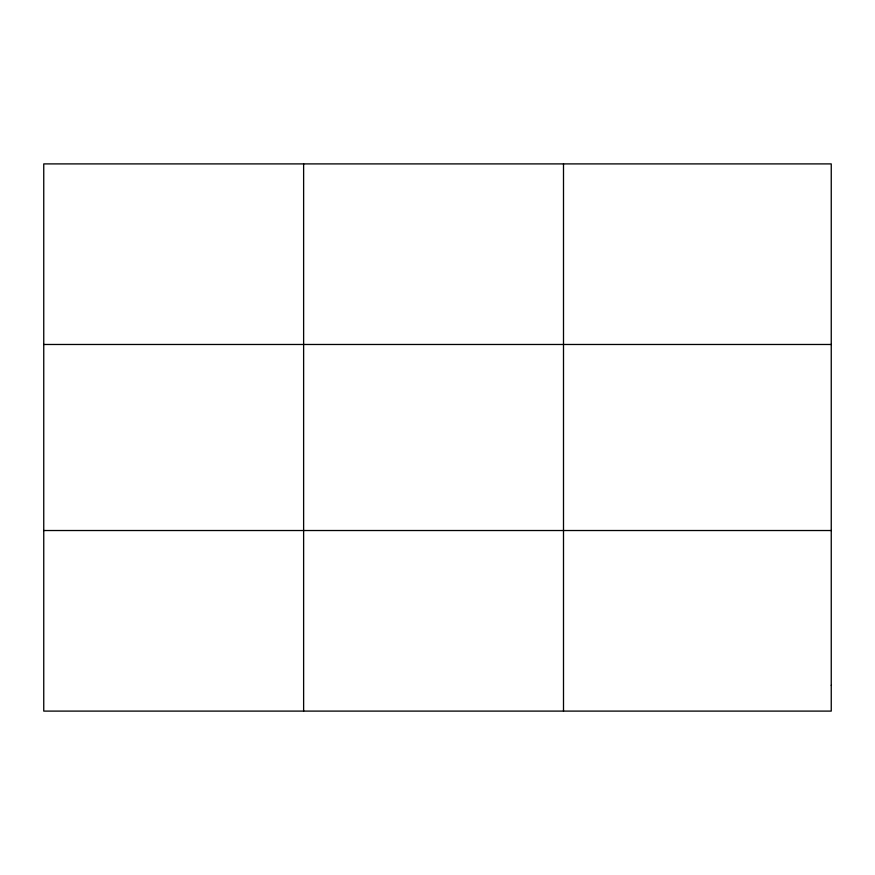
<?xml version="1.0" encoding="UTF-8"?>
<svg xmlns="http://www.w3.org/2000/svg" width="875" height="875" viewBox="0 0 875 875"><rect width="100%" height="100%" fill="white"/><g stroke="black" fill="none" stroke-linecap="round" stroke-linejoin="round"><path stroke-width="1.31" d="M303.625 163.898L303.625 711.102M563.5 163.898L563.5 711.102M43.75 344.477L831.25 344.477M43.75 530.523L831.25 530.523M831.25 685.311L831.25 711.102L43.75 711.102L43.75 163.898L831.25 163.898L831.25 685.311"/></g></svg>
